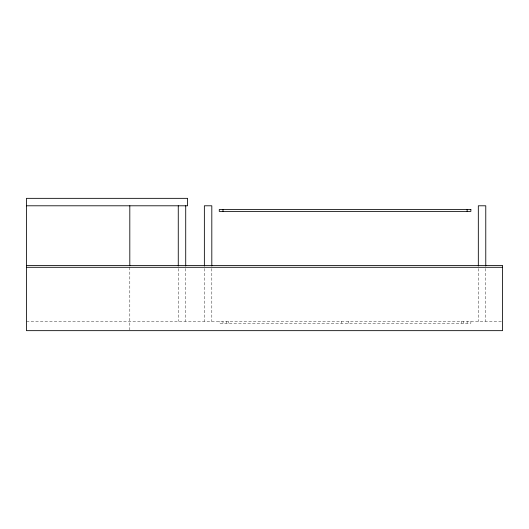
<?xml version="1.0" encoding="UTF-8"?>
<svg xmlns="http://www.w3.org/2000/svg" width="529" height="529" viewBox="0 0 529 529"><rect width="100%" height="100%" fill="white"/><g stroke="black" fill="none" stroke-linecap="round" stroke-linejoin="round"><path stroke-width="0.4" stroke-dasharray="2.65 1.98" d="M26.45 321.341L502.55 321.341M485.774 268.52L485.774 321.341M478.322 268.52L478.322 321.341M470.87 321.341L470.87 323.206L219.271 323.206L219.271 321.341M467.14 321.341L467.14 323.206M463.411 321.341L463.411 323.206M461.546 321.341L461.546 323.206M348.796 321.341L348.796 323.206M341.337 321.341L341.337 323.206M228.588 321.341L228.588 323.206M226.723 321.341L226.723 323.206M222.993 321.341L222.993 323.206M211.812 268.52L211.812 321.341M204.359 268.52L204.359 321.341M185.719 268.52L185.719 321.341M178.266 268.52L178.266 321.341M129.81 267.297L129.81 329.884"/><path stroke-width="0.79" d="M26.45 205.794L187.583 205.794L187.583 198.342L26.45 198.342L26.45 330.658L502.55 330.658L502.55 265.432L26.45 265.432M26.45 267.297L502.55 267.297M485.774 266.047L485.774 205.794L478.322 205.794L478.322 266.047M467.14 209.524L467.14 211.382M222.993 209.524L222.993 211.382M211.812 266.047L211.812 205.794L204.359 205.794L204.359 266.047M185.719 205.794L185.719 266.047M178.266 205.794L178.266 266.047M129.81 205.794L129.81 265.763M470.87 209.524L219.271 209.524L219.271 211.382L470.87 211.382L470.87 209.524"/></g></svg>
